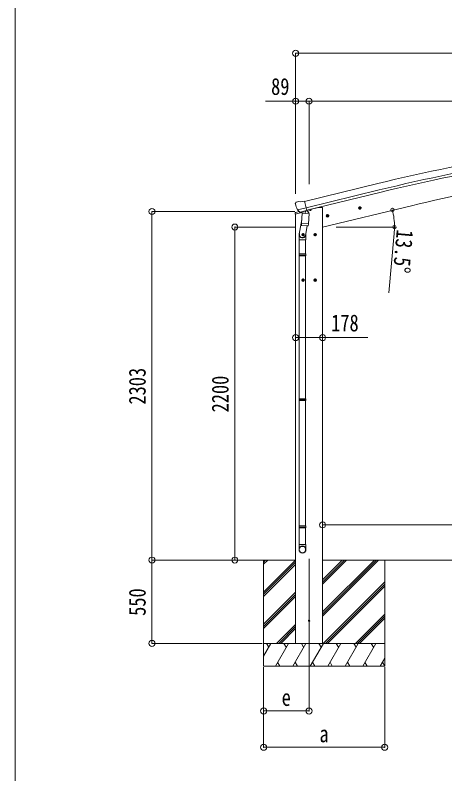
# Model space of a CAD drawing. Units: millimetres at full size, sheet at 1:40. Extents: x -11181 to 11305, y -7804 to 7716.
# Drawn here: x -11181 to -8341, y -2275 to 2736 of the extents above; entities that cross this region are included whole.
import ezdxf
from ezdxf.enums import TextEntityAlignment as Align

# ---------------------------------------------------------------- set-up
doc = ezdxf.new("R2010")
doc.units = ezdxf.units.MM
doc.header["$LTSCALE"] = 40
doc.header["$PDMODE"] = 32
doc.header["$PDSIZE"] = 40
for name, color, linetype, lineweight in [('0-0_0', 7, 'Continuous', 9), ('0-1_本体', 4, 'Continuous', 9), ('0-2_部品', 7, 'Continuous', 9), ('0-8_PARTS2', 2, 'Continuous', 9), ('0-A_寸法', 6, 'Continuous', 9), ('1-A', 6, 'Continuous', 9), ('F-0_240', 7, 'Continuous', 9)]:
    doc.layers.add(name, color=color, linetype=linetype, lineweight=lineweight)
doc.styles.add('ＭＳ ゴシック', font='')
doc.styles.get('ＭＳ ゴシック').set_extended_font_data('MS Gothic')

msp = doc.modelspace()

# ---------------------------------------------------------------- linework, layer by layer
at = {"layer": '0-0_0'}
for p, q in [((-9912.5, -863.75), (-9327.17, -863.75)), ((-9538.42, -1074.98), (-9327.17, -863.73)), ((-9538.42, -863.75), (-9538.42, -1563.75)), ((-9538.42, -891.13), (-9511.04, -863.75)), ((-9538.42, -876.99), (-9525.18, -863.75)), ((-9538.42, -1089.12), (-9327.17, -877.87)), ((-9538.42, -1103.26), (-9327.17, -892.02)), ((-9149.17, -863.75), (-6065.11, -863.75)), ((-9149.17, -1234.51), (-8778.4, -863.75)), ((-9149.17, -1206.23), (-8806.69, -863.75)), ((-9149.17, -1220.37), (-8792.55, -863.75)), ((-9149.17, -1022.38), (-8990.54, -863.75)), ((-9149.17, -1008.24), (-9004.68, -863.75)), ((-9149.17, -994.1), (-9018.82, -863.75)), ((-8738.42, -863.75), (-8738.42, -1563.75)), ((-9144.56, -1413.75), (-8738.42, -1007.61)), ((-9130.42, -1413.75), (-8738.42, -1021.75)), ((-9116.27, -1413.75), (-8738.42, -1035.9)), ((-9538.42, -1287.11), (-9327.17, -1075.86)), ((-9538.42, -1301.25), (-9327.17, -1090)), ((-9538.42, -1315.4), (-9327.17, -1104.15)), ((-8932.43, -1413.75), (-8738.42, -1219.74)), ((-8918.28, -1413.75), (-8738.42, -1233.89)), ((-8904.14, -1413.75), (-8738.42, -1248.03)), ((-9452.93, -1413.75), (-9327.17, -1287.99)), ((-9438.78, -1413.75), (-9327.17, -1302.14)), ((-9424.64, -1413.75), (-9327.17, -1316.28)), ((-8738.42, -1413.75), (-9538.42, -1413.75)), ((-9538.42, -1497.58), (-9490.02, -1413.75)), ((-9505.02, -1439.73), (-9520.02, -1413.75)), ((-9461.15, -1563.75), (-9374.55, -1413.75)), ((-9389.55, -1439.73), (-9404.55, -1413.75)), ((-9345.68, -1563.75), (-9259.08, -1413.75)), ((-9274.08, -1439.73), (-9289.08, -1413.75)), ((-9230.21, -1563.75), (-9143.61, -1413.75)), ((-9158.61, -1439.73), (-9173.61, -1413.75)), ((-9114.74, -1563.75), (-9028.14, -1413.75)), ((-9043.14, -1439.73), (-9058.14, -1413.75)), ((-8999.27, -1563.75), (-8912.67, -1413.75)), ((-8942.67, -1413.75), (-8927.67, -1439.73)), ((-8883.8, -1563.75), (-8797.2, -1413.75)), ((-8812.2, -1439.73), (-8827.2, -1413.75)), ((-9446.15, -1537.77), (-9431.15, -1563.75)), ((-9330.68, -1537.77), (-9315.68, -1563.75)), ((-9215.21, -1537.77), (-9200.21, -1563.75)), ((-9099.74, -1537.77), (-9084.74, -1563.75)), ((-8984.27, -1537.77), (-8969.27, -1563.75)), ((-8868.8, -1537.77), (-8853.8, -1563.75)), ((-8768.33, -1563.75), (-8738.42, -1511.94)), ((-8753.33, -1537.77), (-8738.33, -1563.75)), ((-9538.42, -1563.75), (-8738.42, -1563.75))]:
    msp.add_line(p, q, dxfattribs=at)
at = {"layer": '0-1_本体'}
for p, q in [((-9267.7, 1506.4), (-8784.82, 1623.88)), ((-9257.66, 1464.42), (-8774.58, 1581.72)), ((-9253.69, 1448.05), (-8770.61, 1565.35)), ((-9225.18, 1453.76), (-9173.17, 1466.25)), ((-9149.17, 1466.25), (-9173.17, 1466.25)), ((-8561.08, 1477.44), (-9149.17, 1336.25)), ((-9149.17, 1466.25), (-9149.17, -1413.75)), ((-9327.17, -1413.75), (-9327.17, 1422.81)), ((-9299.2, 1439.51), (-9299.2, 1438.96))]:
    msp.add_line(p, q, dxfattribs=at)
at = {"layer": '0-1_本体', "color": 6}
msp.add_line((-9149.17, 606.07), (-9327.17, 606.07), dxfattribs=at)
at = {"layer": '0-1_本体'}
for centre, radius, start, end in [((-5692.12, -11113.15), 13106.9, 95.14794, 103.64794), ((-5692.12, -11113.15), 13063.74, 95.14794, 103.64794), ((-5692.12, -11113.15), 13046.9, 95.14794, 103.64794), ((-5926.49, -9516.37), 11305.08, 94.96591, 103.47643)]:
    msp.add_arc(centre, radius, start, end, dxfattribs=at)
at = {"layer": '0-2_部品'}
for p, q in [((-9321.84, 1501.64), (-9308.66, 1504.81)), ((-9294.1, 1502.13), (-9307.36, 1504.83)), ((-9294.1, 1502.13), (-9268.17, 1508.36)), ((-9329.16, 1490.82), (-9328.88, 1489.67)), ((-9324.94, 1499.39), (-9328.79, 1493.1)), ((-9315.1, 1450.51), (-9257.6, 1464.32)), ((-9225.18, 1454.97), (-9225.18, 1451.23)), ((-8911.67, 1460.01), (-8892.23, 1464.68)), ((-8907.12, 1467.79), (-8909.25, 1460.59)), ((-8899.82, 1469.54), (-8907.12, 1467.79)), ((-8899.62, 1452.62), (-8904.28, 1472.07)), ((-8894.65, 1464.1), (-8899.82, 1469.54)), ((-8896.78, 1456.9), (-8894.65, 1464.1)), ((-9329.73, 1422.19), (-9286.71, 1432.52)), ((-9329.73, 1429.08), (-9329.73, 1422.19)), ((-9301.27, 1438.28), (-9327.43, 1432)), ((-9298.25, 1435.6), (-9314.63, 1450.09)), ((-9295.54, 1435.03), (-9288.02, 1436.84)), ((-9294.7, 1435.14), (-9293.17, 1435.51)), ((-9293.17, 1435.51), (-9256.47, 1444.32)), ((-9291.34, 1435.28), (-9291.39, 1434.54)), ((-9290.63, 1433.5), (-9264.82, 1427.06)), ((-9283.72, 1428.15), (-9288.39, 1361.31)), ((-9238.03, 1424.96), (-9283.72, 1428.15)), ((-9281.94, 1431.33), (-9282.17, 1428.04)), ((-9262.42, 1442.5), (-9263.44, 1427.89)), ((-9256.47, 1444.32), (-9254.94, 1444.69)), ((-9253.39, 1446.79), (-9252.44, 1446.72)), ((-9252.44, 1446.72), (-9239.13, 1431.41)), ((-9248.14, 1441.78), (-9229.01, 1446.37)), ((-9242.7, 1358.12), (-9238.03, 1424.96)), ((-9239.13, 1431.41), (-9239.57, 1425.06)), ((-9125.61, 1408.65), (-9106.16, 1413.32)), ((-9121.05, 1416.43), (-9123.18, 1409.23)), ((-9113.75, 1418.18), (-9121.05, 1416.43)), ((-9113.55, 1401.26), (-9118.22, 1420.71)), ((-9108.59, 1412.74), (-9113.75, 1418.18)), ((-9110.72, 1405.54), (-9108.59, 1412.74)), ((-9286.66, 1386.08), (-9302.57, 1289.91)), ((-9289.25, 1348.85), (-9288.38, 1361.31)), ((-9242.7, 1358.12), (-9288.39, 1361.31)), ((-9242.71, 1358.12), (-9243.6, 1345.42)), ((-9288.85, 1347.49), (-9288.85, 1347.49)), ((-9287.41, 1346.71), (-9245.71, 1343.79)), ((-9251.14, 1344.17), (-9261.87, 1280.59)), ((-9304.72, 1252.75), (-9304.72, 1287.1)), ((-9268.17, 1286.01), (-9288.17, 1286.01)), ((-9278.17, 1293.51), (-9284.67, 1289.76)), ((-9284.67, 1289.76), (-9284.67, 1282.25)), ((-9284.67, 1282.25), (-9278.17, 1278.5)), ((-9278.17, 1276.01), (-9278.17, 1296.01)), ((-9271.67, 1289.76), (-9278.17, 1293.51)), ((-9258.72, 1287.4), (-9258.72, 1252.75)), ((-9188.17, 1286.01), (-9208.17, 1286.01)), ((-9198.17, 1293.51), (-9204.67, 1289.76)), ((-9204.67, 1289.76), (-9204.67, 1282.25)), ((-9204.67, 1282.25), (-9198.17, 1278.5)), ((-9198.17, 1276.01), (-9198.17, 1296.01)), ((-9191.67, 1289.76), (-9198.17, 1293.51)), ((-9258.72, 1252.75), (-9304.72, 1252.75)), ((-9302.72, 1252.75), (-9302.72, 1158.75)), ((-9260.72, 1252.75), (-9260.72, 1158.75)), ((-9304.72, 1156.75), (-9303.72, 1158.75)), ((-9258.72, 1156.75), (-9304.72, 1156.75)), ((-9259.72, 1158.75), (-9303.72, 1158.75)), ((-9258.72, 1156.75), (-9259.72, 1158.75)), ((-9258.72, 1156.75), (-9258.72, 1148.75)), ((-9258.72, 1148.75), (-9304.72, 1148.75)), ((-9259.72, 1146.75), (-9303.72, 1146.75)), ((-9302.72, 1146.75), (-9302.72, 202.56)), ((-9260.72, 1146.75), (-9260.72, 202.56)), ((-9258.72, 1148.75), (-9259.72, 1146.75)), ((-9268.17, 986.01), (-9288.17, 986.01)), ((-9278.17, 993.51), (-9284.67, 989.76)), ((-9284.67, 989.76), (-9284.67, 982.25)), ((-9284.67, 982.25), (-9278.17, 978.5)), ((-9278.17, 976.01), (-9278.17, 996.01)), ((-9271.67, 989.76), (-9278.17, 993.51)), ((-9188.17, 986.01), (-9208.17, 986.01)), ((-9198.17, 993.51), (-9204.67, 989.76)), ((-9204.67, 989.76), (-9204.67, 982.25)), ((-9204.67, 982.25), (-9198.17, 978.5)), ((-9198.17, 976.01), (-9198.17, 996.01)), ((-9191.67, 989.76), (-9198.17, 993.51)), ((-9304.72, 200.56), (-9303.72, 202.56)), ((-9258.72, 200.56), (-9304.72, 200.56)), ((-9259.72, 202.56), (-9303.72, 202.56)), ((-9258.72, 200.56), (-9259.72, 202.56)), ((-9258.72, 200.56), (-9258.72, 192.56)), ((-9258.72, 192.56), (-9304.72, 192.56)), ((-9259.72, 190.56), (-9303.72, 190.56)), ((-9302.72, 190.56), (-9302.72, -637.63)), ((-9260.72, 190.56), (-9260.72, -637.63)), ((-9258.72, 192.56), (-9259.72, 190.56)), ((-9304.72, -639.63), (-9303.72, -637.63)), ((-9258.72, -639.63), (-9304.72, -639.63)), ((-9258.72, -647.63), (-9304.72, -647.63)), ((-9259.72, -637.63), (-9303.72, -637.63)), ((-9259.72, -649.63), (-9303.72, -649.63)), ((-9302.72, -649.63), (-9302.72, -759.63)), ((-9260.72, -649.63), (-9260.72, -759.63)), ((-9258.72, -639.63), (-9259.72, -637.63)), ((-9258.72, -647.63), (-9259.72, -649.63)), ((-9258.72, -639.63), (-9258.72, -647.63)), ((-9304.72, -793.77), (-9304.72, -759.63)), ((-9258.72, -759.63), (-9304.72, -759.63)), ((-9258.72, -793.77), (-9258.72, -759.63))]:
    msp.add_line(p, q, dxfattribs=at)
for points in [[(-9262.74, 1442.91), (-9253.02, 1445.24), (-9268.17, 1508.36)], [(-8909.25, 1460.59), (-8904.08, 1455.15), (-8896.78, 1456.9)], [(-9315.37, 1451.09), (-9314.79, 1450.24), (-9314.63, 1450.09)], [(-9262.74, 1442.91), (-9262.98, 1442.76), (-9287.74, 1436.81), (-9288.02, 1436.84)], [(-9123.18, 1409.23), (-9118.02, 1403.79), (-9110.72, 1405.54)], [(-9278.17, 1278.5), (-9271.67, 1282.25), (-9271.67, 1289.76)], [(-9198.17, 1278.5), (-9191.67, 1282.25), (-9191.67, 1289.76)], [(-9304.72, 1156.75), (-9304.72, 1148.75), (-9303.72, 1146.75)], [(-9278.17, 978.5), (-9271.67, 982.25), (-9271.67, 989.76)], [(-9198.17, 978.5), (-9191.67, 982.25), (-9191.67, 989.76)], [(-9304.72, 200.56), (-9304.72, 192.56), (-9303.72, 190.56)], [(-9304.72, -639.63), (-9304.72, -647.63), (-9303.72, -649.63)]]:
    msp.add_lwpolyline(points, dxfattribs=at)
for centre, radius in [((-8901.95, 1462.34), 8.5), ((-8901.95, 1462.34), 7.7), ((-8901.95, 1462.34), 6.5), ((-9115.88, 1410.98), 8.5), ((-9115.88, 1410.98), 7.7), ((-9115.88, 1410.98), 6.5), ((-9278.17, 1286.01), 8.5), ((-9278.17, 1286.01), 7.7), ((-9278.17, 1286.01), 6.5), ((-9198.17, 1286.01), 8.5), ((-9198.17, 1286.01), 7.7), ((-9198.17, 1286.01), 6.5), ((-9278.17, 986.01), 8.5), ((-9278.17, 986.01), 7.7), ((-9278.17, 986.01), 6.5), ((-9198.17, 986.01), 8.5), ((-9198.17, 986.01), 7.7), ((-9198.17, 986.01), 6.5)]:
    msp.add_circle(centre, radius, dxfattribs=at)
at = {"layer": '0-2_部品', "color": 4}
msp.add_circle((-9238.17, -1263.75), 4.5, dxfattribs=at)
at = {"layer": '0-2_部品'}
for centre, radius, start, end in [((-9307.96, 1501.89), 3, 78.5, 103.5), ((-9132.07, 1536.92), 202.4, 193.5, 205.09125), ((-9320.67, 1496.78), 5, 103.5, 148.5), ((-9326.73, 1429.08), 3, 103.5, 180), ((-9294.82, 1435.63), 0.5, 248.23754, 283.5), ((-9291.84, 1435.31), 0.5, 356, 103.5), ((-9290.39, 1434.47), 1, 176, 256), ((-9264.47, 1428.03), 1.03, 250.03897, 351.96569), ((-9261.82, 1442.41), 0.604, 100.59842, 172.20595), ((-9255.06, 1445.17), 0.5, 283.5, 318.76246), ((-9230.18, 1451.23), 5, 283.5, 0), ((-9287.31, 1348.68), 1.95, 175.04017, 217.47766), ((-9287.27, 1348.71), 2, 217.40962, 266), ((-9245.57, 1345.79), 2, 266, 349.46843), ((-9274.72, 1287.1), 30, 177.45142, 180)]:
    msp.add_arc(centre, radius, start, end, dxfattribs=at)
for centre, major_axis, ratio, start_param, end_param in [((-9326.24, 1491.53), (-1.57, -2.57), 0.99628, 4.712389, 5.4996506), ((-9296.26, 1437.86), (-0.73, -2.92), 0.997631, 5.8041905, 6.6006116), ((-9296.21, 1438.08), (2.63, 3.16), 0.650902, 4.0958226, 4.1686332), ((-9296.24, 1437.96), (-0.73, -2.92), 0.997631, 0.3902369, 0.4789948), ((-9281.72, 1287.4), (23, 0), 0.996195, 2.5560258, 6.5663028), ((-9281.72, 1287.4), (21, 0), 0.996195, 2.9349147, 5.9512394), ((-9281.72, -792.03), (-23, 0), 0.996195, 3.1415927, 6.2831853), ((-9281.72, -793.77), (-23, 0), 0.996195, 3.1415927, 6.2831853), ((-9281.72, -793.77), (0, -23.43), 0.981806, 4.712389, 7.8539816)]:
    msp.add_ellipse(centre, major_axis=major_axis, ratio=ratio, start_param=start_param, end_param=end_param, dxfattribs=at)
msp.add_ellipse((-9281.72, -793.77), major_axis=(21, 0), ratio=0.996195, dxfattribs=at)
at = {"layer": '0-8_PARTS2'}
msp.add_line((-9238.17, -854.54), (-9238.17, -1613.75), dxfattribs=at)
at = {"layer": '0-A_寸法'}
for p, q in [((-9327.17, 2484.61), (-6328.17, 2484.61)), ((-9327.17, 2167.99), (-9327.17, 1555.76)), ((-9327.17, 2167.99), (-9238.17, 2167.99)), ((-9238.17, 2167.99), (-9238.17, 1620.13)), ((-9238.17, 2167.99), (-6328.17, 2167.99)), ((-10276.74, -863.75), (-10276.74, 1439.25)), ((-10276.74, 1439.25), (-9331.66, 1439.25)), ((-9728.77, -863.75), (-9728.77, 1336.25)), ((-9728.77, 1336.25), (-9331.66, 1336.25)), ((-9059.67, 1336.25), (-8672.81, 1336.25)), ((-8675.67, 1293.79), (-8710.03, 901.29)), ((-9149.17, 606.07), (-8849.17, 606.07)), ((-10276.74, -863.75), (-9548.63, -863.75)), ((-10276.74, -1413.75), (-10276.74, -863.75)), ((-10276.74, -1413.75), (-9548.63, -1413.75)), ((-9538.42, -2100.12), (-9538.42, -1571.17)), ((-9538.42, -1860.14), (-9538.42, -1571.17)), ((-9238.17, -1860.14), (-9238.17, -1571.17)), ((-8738.42, -2100.12), (-8738.42, -1571.17)), ((-9238.17, -1860.14), (-9538.42, -1860.14)), ((-9538.42, -2100.12), (-8738.42, -2100.12))]:
    msp.add_line(p, q, dxfattribs=at)
msp.add_lwpolyline([(-9327.17, 2484.61), (-9327.17, 2167.99), (-9527.17, 2167.99)], dxfattribs=at)
for centre in [(-8687.26, 1449.9), (-8673.81, 1336.25)]:
    msp.add_circle(centre, 10.62, dxfattribs=at)
for start, end in [(0, 13.5), (354.99678, 0)]:
    msp.add_arc((-9160.67, 1336.25), 486.86, start, end, dxfattribs=at)
for p in [(-9327.17, 2484.61), (-9327.17, 2167.99), (-9238.17, 2167.99), (-10276.74, 1439.25), (-9728.77, 1336.25), (-9327.17, 606.07), (-9149.17, 606.07), (-10276.74, -863.75), (-9728.77, -863.75), (-10276.74, -1413.75), (-9538.42, -1860.14), (-9238.17, -1860.14), (-9538.42, -2100.12), (-8738.42, -2100.12)]:
    msp.add_point(p, dxfattribs=at)
at = {"layer": '1-A'}
for q in [(-9149.17, -397.84), (-6175.17, -630.8)]:
    msp.add_line((-9149.17, -630.8), q, dxfattribs=at)
msp.add_point((-9149.17, -630.8), dxfattribs=at)
at = {"layer": 'F-0_240', "color": 5}
msp.add_line((-11180.61, 7716.46), (-11180.61, -7803.54), dxfattribs=at)

# ---------------------------------------------------------------- texts
at = {"layer": '0-A_寸法', "color": 7, "style": 'ＭＳ ゴシック', "width": 0.8}
for s, p in [('89', (-9489.17, 2175.99)), ('178', (-9092.17, 614.07)), ('e', (-9419.42, -1860.14)), ('a', (-9169.42, -2100.12))]:
    msp.add_text(s, height=111.4, dxfattribs=at).set_placement(p, align=Align.BOTTOM_LEFT)
for s, rotation, p in [('13.5°', 264.997, (-8691.64, 1326.31)), ('2303', 90, (-10284.74, 163.75)), ('2200', 90, (-9736.77, 112.25)), ('550', 90, (-10284.74, -1231.75))]:
    msp.add_text(s, height=111.4, rotation=rotation, dxfattribs=at).set_placement(p, align=Align.BOTTOM_LEFT)

doc.saveas('drawing.dxf')
